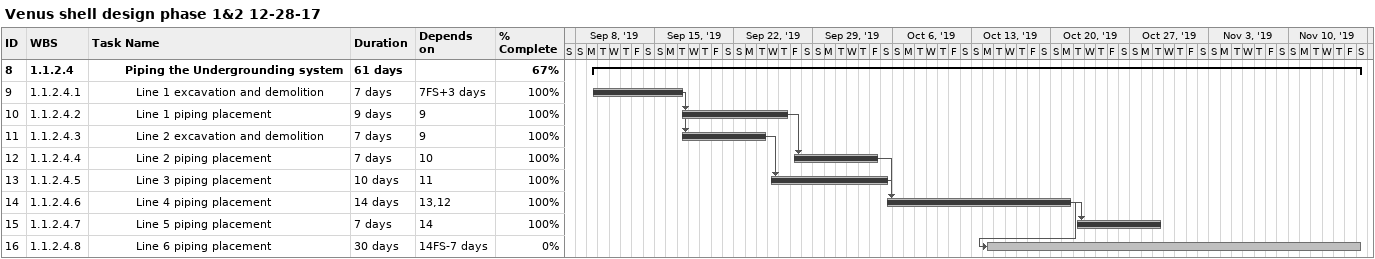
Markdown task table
Venus shell design phase 1&2 12-28-17

| ID | WBS | Task | Duration | Start | Finish | Predecessors | % complete |
|---|---|---|---|---|---|---|---|
| 8 | 1.1.2.4 | **Piping the Undergrounding system** | 61d | 2019-09-09 | 2019-11-16 |  | 67 |
| 9 | 1.1.2.4.1 | Line 1 excavation and demolition | 7d | 2019-09-09 | 2019-09-17 | 7FS+3d | 100 |
| 10 | 1.1.2.4.2 | Line 1 piping placement | 9d | 2019-09-17 | 2019-09-26 | 9 | 100 |
| 11 | 1.1.2.4.3 | Line 2 excavation and demolition | 7d | 2019-09-17 | 2019-09-24 | 9 | 100 |
| 12 | 1.1.2.4.4 | Line 2 piping placement | 7d | 2019-09-27 | 2019-10-04 | 10 | 100 |
| 13 | 1.1.2.4.5 | Line 3 piping placement | 10d | 2019-09-25 | 2019-10-05 | 11 | 100 |
| 14 | 1.1.2.4.6 | Line 4 piping placement | 14d | 2019-10-05 | 2019-10-21 | 13, 12 | 100 |
| 15 | 1.1.2.4.7 | Line 5 piping placement | 7d | 2019-10-22 | 2019-10-29 | 14 | 100 |
| 16 | 1.1.2.4.8 | Line 6 piping placement | 30d | 2019-10-14 | 2019-11-16 | 14FS-7d | 0 |
